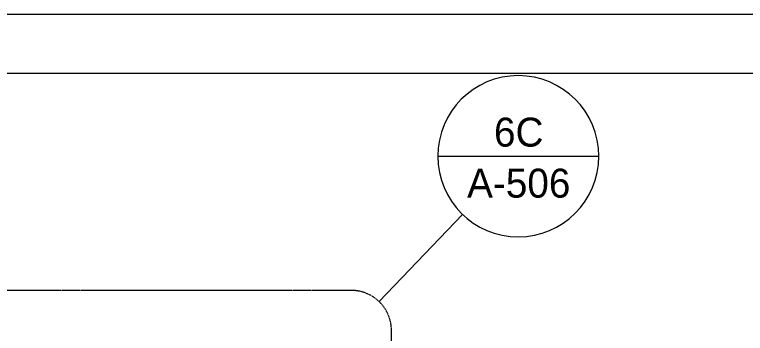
# Model space of a CAD drawing. Header units: inches. Extents: x 23906 to 26777, y -23220 to -20467.
# Drawn here: x 25414.8 to 25632.5, y -22343.7 to -22248.8 of the extents above; entities that cross this region are included whole.
import ezdxf

# ---------------------------------------------------------------- set-up
doc = ezdxf.new("R2010")
doc.units = ezdxf.units.IN
doc.header["$MEASUREMENT"] = 0
doc.linetypes.add('Dash Dot 3_16_', pattern=[0.3125, 0.1875, -0.0625, 0, -0.0625])
for name, color, linetype, lineweight in [('A-ANNO-SYMB', 150, 'Continuous', 9), ('A-FLOR', 192, 'Continuous', 20), ('G-ANNO-SYMB', 111, 'Continuous', 9)]:
    doc.layers.add(name, color=color, linetype=linetype, lineweight=lineweight)
doc.styles.add('Century Gothic', font='GOTHIC.TTF', dxfattribs={"height": 8.622671})

# ---------------------------------------------------------------- blocks, each defined once
blk = doc.blocks.new('Floor Plan - Callout Head-19020-Enlarged First Floor Plan _East_')
at = {"layer": 'A-ANNO-SYMB'}
blk.add_line((-0.25, 0), (0.25, 0), dxfattribs=at)
for start, end in [(360, 180), (180, 360)]:
    blk.add_arc((0, 0), 0.25, start, end, dxfattribs=at)

msp = doc.modelspace()

# ---------------------------------------------------------------- linework, layer by layer
at = {"layer": 'A-ANNO-SYMB'}
msp.add_line((25523.38634, -22334.28531), (25548.2565, -22308.33208), dxfattribs=at)
at = {"layer": 'A-ANNO-SYMB', "linetype": 'Dash Dot 3_16_'}
for p, q in [((25515.08378, -22330.94945), (25302.02029, -22330.94945)), ((25527.08378, -22689.41425), (25527.08378, -22342.94945))]:
    msp.add_line(p, q, dxfattribs=at)
msp.add_arc((25515.08378, -22342.94945), 12, 0, 90, dxfattribs=at)
at = {"layer": 'A-FLOR', "color": 43, "lineweight": 13}
msp.add_line((24594.85594, -22266.30281), (25980.82773, -22266.30281), dxfattribs=at)
at = {"layer": 'G-ANNO-SYMB'}
msp.add_line((26314.63338, -22248.83309), (23915.51991, -22248.83309), dxfattribs=at)

# ---------------------------------------------------------------- block references
at = {"layer": 'A-ANNO-SYMB', "xscale": 95.99999999999994, "yscale": 95.99999999999994, "zscale": 95.99999999999994}
msp.add_blockref('Floor Plan - Callout Head-19020-Enlarged First Floor Plan _East_', (25564.86164, -22291.0038), dxfattribs=at)

# ---------------------------------------------------------------- texts
at = {"layer": 'A-ANNO-SYMB', "char_height": 8.622671, "attachment_point": 2, "line_spacing_factor": 0.984117, "style": 'Century Gothic'}
for s, insert, width in [('6C', (25565.00006, -22279.51313), 19.44), ('A-506', (25565.00006, -22294.70538), 38.88)]:
    msp.add_mtext(s, dxfattribs=dict(at, insert=insert, width=width))

doc.saveas('drawing.dxf')
